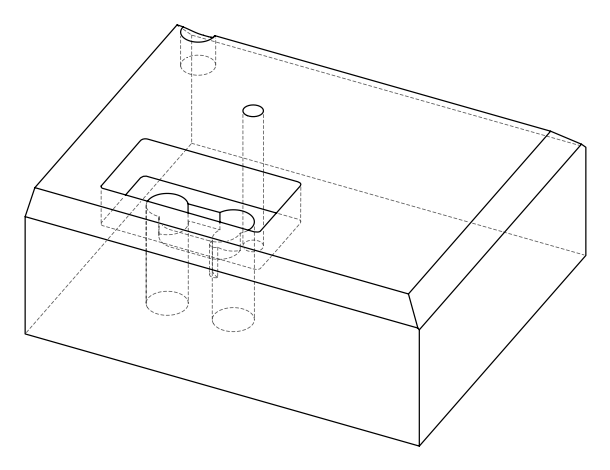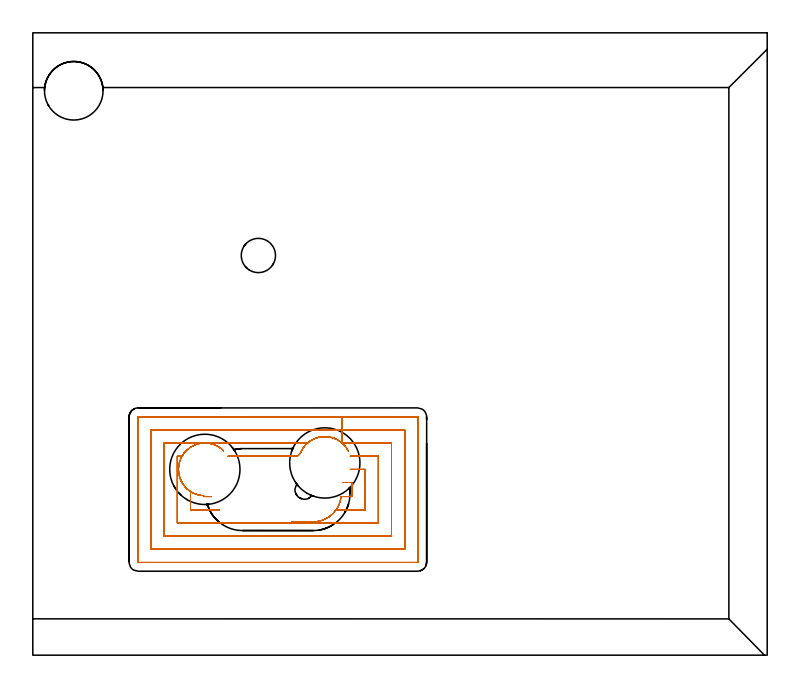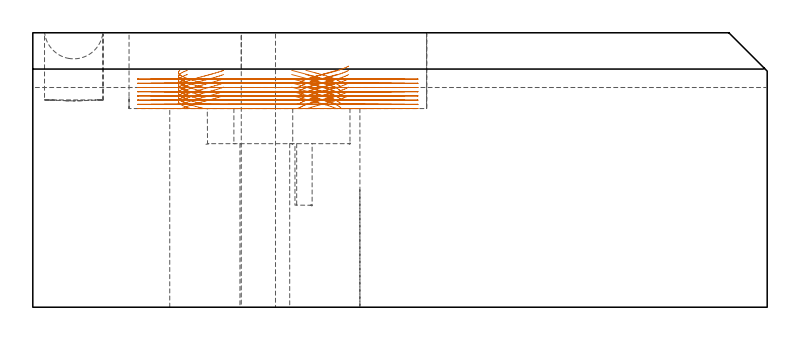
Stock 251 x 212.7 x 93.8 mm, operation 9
(PLAN: 10 operations, 5 tool changes, 79.6 min)
(1 INDEXABLE_INSERT_DRILL_THROUGH_HOLE_FROM_SOLID | STEP1HOLE | NXT0302_019 | 0.29 min | 42414 mm3)
(2 INDEXABLE_INSERT_DRILL_THROUGH_HOLE_FROM_SOLID_1 | STEP1HOLE_1 | NXT0302_019 | 0.29 min | 42413 mm3)
(3 DRILL_THROUGH_HOLE_FROM_SOLID_MATERIAL | STEP1HOLE_2 | UGT0301_512 | 0.4 min | 10068 mm3)
(4 INDEXABLE_INSERT_DRILL_BLIND_HOLE_FROM_SOLID | STEP1POCKET | NXT0302_011 | 0.1 min | 7243 mm3)
(5 AREA_MILL | FG_CHAMFER_SURFACE | UGT0205_001 | 13.78 min | 43384 mm3)
(6 AREA_MILL_1 | FG_CHAMFER_SURFACE_1 | UGT0205_001 | 9.99 min | 19301 mm3)
(7 AREA_MILL_2 | FG_CHAMFER_SURFACE_2 | UGT0205_001 | 8.07 min | 16331 mm3)
(8 MILL_OPEN_POCKET | POCKET_OPEN | UGT0201_107 | Follow Part, ap 6.25, ae 75% | 1.79 min | 31065 mm3)
(9 MILL_RECTANGULAR_POCKET | POCKET_RECTANGULAR_STRAIGHT | NXT0201_008 | Follow Part, ap 1.5, ae 75% | 44.12 min | 102122 mm3)
(10 MILL_SLOT_ROUND_PART | SLOT_PARTIAL_ROUND | NXT0201_008 | Follow Part, ap 1.5, ae 75% | 0.72 min | 298 mm3)
(TOOL NXT0302_019 | Index. Insert Drill 24mm [880-D2400L25-05] | D24 PA176 FL120 Z2)
(TOOL UGT0301_512 | Carbide Drill 11.7 mm | D11.7 PA118 FL94 Z2)
(TOOL NXT0302_011 | Index. Insert Drill 20mm [880-D2000L25-05] | D20 PA176 FL100 Z2)
(TOOL UGT0205_001 | Chamfer Mill 20 x 3 x 45 deg. | D20 FL50 Z2)
(TOOL UGT0201_107 | End Mill 25 mm | D25 FL25 Z2)
(TOOL NXT0201_008 | ENDMILL 6mm [2P460-0600-NA 1630] | D6 FL26 Z6)
(OP 9 MILL_RECTANGULAR_POCKET, part 2 of 2)
G0 X107.921 Y69.564 Z82.411
G1 X107.778 Y69.883 Z82.317 F250.
X107.192 Y70.847 Z82.015
X106.49 Y71.73 Z81.713
X105.683 Y72.518 Z81.411
X104.784 Y73.2 Z81.108
X103.807 Y73.764 Z80.806
X102.767 Y74.201 Z80.504
X101.681 Y74.505 Z80.202
X100.566 Y74.671 Z79.899
X99.438 Y74.697 Z79.597
X98.316 Y74.582 Z79.295
X97.217 Y74.327 Z78.993
X96.158 Y73.937 Z78.69
X95.157 Y73.418 Z78.388
X94.228 Y72.778 Z78.086
X93.907 Y72.5 Z77.972
X44.9 F500.
Y40.7
X122.6
Y72.5
X105.689
Y77.
X40.4
Y36.2
X127.1
Y77.
X105.689
Y81.5
X36.
X35.945 Y81.495
X35.905 Y81.455
X35.9 Y81.4
Y31.8
X35.905 Y31.745
X35.945 Y31.705
X36. Y31.7
X131.5
X131.555 Y31.705
X131.595 Y31.745
X131.6 Y31.8
Y81.4
X131.595 Y81.455
X131.555 Y81.495
X131.5 Y81.5
X105.689
X104.689
G0 X50.25 Y66.277 Z80.972
G1 X50.15 Y65.999 Z80.893 F250.
X49.903 Y64.884 Z80.587
X49.798 Y63.746 Z80.281
X49.838 Y62.604 Z79.975
X50.023 Y61.476 Z79.668
X50.348 Y60.381 Z79.362
X50.513 Y59.99 Z79.249
X50.679 Y59.599 Z79.135
X51.245 Y58.592 Z78.825
X51.935 Y57.667 Z78.516
X52.737 Y56.837 Z78.207
X53.639 Y56.116 Z77.897
X54.626 Y55.516 Z77.588
X55.681 Y55.048 Z77.279
X56.788 Y54.718 Z76.969
X57.206 Y54.643 Z76.855
X57.673 Y54.569 Z76.729
X57.927 Y54.542 Z76.66
X58.4 Y54.519 Z76.533
Y54.2
X60.984
G0 X52.841 Y70.224 Z80.972
G1 X52.459 Y69.891 Z80.837
X51.701 Y69.036 Z80.53
X51.057 Y68.093 Z80.224
X50.537 Y67.075 Z79.918
X50.15 Y65.999 Z79.612
X49.903 Y64.884 Z79.306
X49.798 Y63.746 Z78.999
X49.838 Y62.604 Z78.693
X50.023 Y61.476 Z78.387
X50.348 Y60.381 Z78.081
X50.513 Y59.99 Z77.967
X50.679 Y59.599 Z77.853
X51.229 Y58.617 Z77.552
X51.897 Y57.711 Z77.25
X52.673 Y56.896 Z76.949
X53.544 Y56.184 Z76.647
X53.9 Y55.952 Z76.533
Y49.7 F500.
X63.833
G0 X93.329 Y45.6 Z80.972
G1 X96.31 Y45.594 Z80.174 F250.
X96.749 Y45.629 Z80.055
X97.207 Y45.694 Z79.931
X97.642 Y45.759 Z79.814
X98.559 Y45.986 Z79.56
X98.974 Y46.132 Z79.443
X99.388 Y46.278 Z79.325
X100.39 Y46.752 Z79.028
X101.332 Y47.337 Z78.731
X102.2 Y48.027 Z78.434
X102.983 Y48.812 Z78.137
X103.672 Y49.682 Z77.839
X104.255 Y50.624 Z77.542
X104.727 Y51.628 Z77.245
X105.081 Y52.679 Z76.948
X105.312 Y53.763 Z76.651
X105.358 Y54.2 Z76.533
X109.1 F500.
Y59.
X105.907
G0 X88.471 Y45.6 Z80.972
G1 X95.263 Y45.596 Z79.152 F250.
X95.847 Y45.588 Z78.996
X96.31 Y45.594 Z78.872
X96.749 Y45.629 Z78.754
X97.207 Y45.694 Z78.63
X97.642 Y45.759 Z78.512
X98.559 Y45.986 Z78.259
X98.974 Y46.132 Z78.141
X99.388 Y46.278 Z78.023
X100.316 Y46.711 Z77.749
X101.193 Y47.241 Z77.474
X102.008 Y47.86 Z77.2
X102.754 Y48.563 Z76.925
X103.421 Y49.34 Z76.651
X103.672 Y49.7 Z76.533
X113.6 F500.
Y63.5
X108.521
G0 X65.217 Y69.809 Z80.972
G1 X65.079 Y69.954 Z80.918 F250.
X64.75 Y70.248 Z80.8
X64.431 Y70.529 Z80.686
X63.467 Y71.202 Z80.371
X62.425 Y71.745 Z80.057
X61.321 Y72.148 Z79.742
X60.907 Y72.249 Z79.628
X60.661 Y72.308 Z79.56
X60.412 Y72.354 Z79.492
X59.994 Y72.43 Z79.378
X59.473 Y72.484 Z79.238
X59.049 Y72.495 Z79.124
X58.624 Y72.506 Z79.01
X57.526 Y72.416 Z78.715
X56.446 Y72.193 Z78.419
X55.402 Y71.839 Z78.124
X54.409 Y71.361 Z77.829
X53.481 Y70.764 Z77.533
X52.634 Y70.06 Z77.238
X51.878 Y69.257 Z76.942
X51.227 Y68.368 Z76.647
X51.014 Y68. Z76.533
X49.4 F500.
Y45.2
X118.1
Y68.
X108.501
G0 X103.963 Y73.681 Z80.972
G1 X103.93 Y73.702 Z80.962 F250.
X102.854 Y74.17 Z80.647
X101.726 Y74.496 Z80.333
X100.565 Y74.671 Z80.018
X99.392 Y74.695 Z79.704
X98.225 Y74.566 Z79.389
X97.085 Y74.286 Z79.075
X95.991 Y73.861 Z78.76
X94.962 Y73.297 Z78.446
X94.015 Y72.605 Z78.131
X93.165 Y71.795 Z77.817
X92.893 Y71.469 Z77.703
X92.607 Y71.115 Z77.581
X92.024 Y70.235 Z77.298
X91.81 Y69.833 Z77.176
X91.672 Y69.573 Z77.097
X91.548 Y69.306 Z77.018
X91.443 Y69.085 Z76.953
X91.077 Y68.584 Z76.787
X90.617 Y68.169 Z76.621
X90.338 Y68. Z76.533
X66.736 F500.
G0 X107.933 Y69.569 Z80.972
G1 X107.39 Y70.55 Z80.672 F250.
X106.706 Y71.481 Z80.362
X105.908 Y72.317 Z80.053
X105.01 Y73.044 Z79.743
X104.027 Y73.651 Z79.433
X102.974 Y74.126 Z79.124
X101.869 Y74.463 Z78.814
X100.73 Y74.656 Z78.505
X99.575 Y74.701 Z78.195
X98.424 Y74.599 Z77.885
X97.296 Y74.35 Z77.576
X96.209 Y73.959 Z77.266
X95.18 Y73.432 Z76.957
X94.228 Y72.778 Z76.647
X93.907 Y72.5 Z76.533
X44.9 F500.
Y40.7
X122.6
Y72.5
X105.689
Y77.
X40.4
Y36.2
X127.1
Y77.
X105.689
Y81.5
X36.
X35.945 Y81.495
X35.905 Y81.455
X35.9 Y81.4
Y31.8
X35.905 Y31.745
X35.945 Y31.705
X36. Y31.7
X131.5
X131.555 Y31.705
X131.595 Y31.745
X131.6 Y31.8
Y81.4
X131.595 Y81.455
X131.555 Y81.495
X131.5 Y81.5
X105.689
X104.689
G0 X93.328 Y45.6 Z79.533
G1 X95.847 Y45.588 Z78.858 F250.
X96.331 Y45.598 Z78.728
X96.805 Y45.636 Z78.601
X97.284 Y45.706 Z78.471
X97.718 Y45.774 Z78.354
X98.622 Y46.005 Z78.104
X99.035 Y46.154 Z77.986
X99.448 Y46.302 Z77.868
X100.561 Y46.847 Z77.536
X101.595 Y47.53 Z77.204
X102.534 Y48.339 Z76.872
X103.36 Y49.262 Z76.54
X104.062 Y50.284 Z76.208
X104.627 Y51.387 Z75.876
X105.046 Y52.553 Z75.544
X105.312 Y53.763 Z75.212
X105.358 Y54.2 Z75.094
X109.1 F500.
Y59.
X105.907
G0 X88.471 Y45.6 Z79.533
G1 X95.162 Y45.597 Z77.74 F250.
X95.847 Y45.588 Z77.557
X96.331 Y45.598 Z77.427
X96.805 Y45.636 Z77.3
X97.284 Y45.706 Z77.17
X97.718 Y45.774 Z77.052
X98.622 Y46.005 Z76.802
X99.035 Y46.154 Z76.685
X99.448 Y46.302 Z76.567
X100.362 Y46.736 Z76.296
X101.225 Y47.263 Z76.025
X102.028 Y47.877 Z75.754
X102.763 Y48.572 Z75.483
X103.421 Y49.34 Z75.212
X103.672 Y49.7 Z75.094
X113.6 F500.
Y63.5
X108.521
G0 X50.241 Y66.278 Z79.533
G1 X50.184 Y66.129 Z79.491 F250.
X49.916 Y64.99 Z79.177
X49.798 Y63.826 Z78.864
X49.831 Y62.657 Z78.55
X50.015 Y61.502 Z78.237
X50.348 Y60.38 Z77.923
X50.513 Y59.99 Z77.81
X50.679 Y59.599 Z77.696
X51.245 Y58.592 Z77.387
X51.935 Y57.667 Z77.077
X52.737 Y56.837 Z76.768
X53.639 Y56.116 Z76.458
X54.626 Y55.516 Z76.149
X55.681 Y55.048 Z75.84
X56.788 Y54.718 Z75.53
X57.206 Y54.643 Z75.417
X57.673 Y54.569 Z75.29
X57.927 Y54.542 Z75.221
X58.4 Y54.519 Z75.094
Y54.2
X60.984
G0 X52.832 Y70.228 Z79.533
G1 X52.628 Y70.061 Z79.463
X51.83 Y69.206 Z79.149
X51.15 Y68.254 Z78.836
X50.598 Y67.223 Z78.522
X50.184 Y66.129 Z78.209
X49.916 Y64.99 Z77.896
X49.798 Y63.826 Z77.582
X49.831 Y62.657 Z77.269
X50.015 Y61.502 Z76.955
X50.348 Y60.38 Z76.642
X50.513 Y59.99 Z76.528
X50.679 Y59.599 Z76.414
X51.229 Y58.617 Z76.113
X51.897 Y57.711 Z75.811
X52.673 Y56.896 Z75.51
X53.544 Y56.184 Z75.208
X53.9 Y55.952 Z75.094
Y49.7 F500.
X63.833
G0 X65.215 Y69.815 Z79.533
G1 X64.569 Y70.416 Z79.297 F250.
X63.763 Y71.015 Z79.028
X62.896 Y71.521 Z78.759
X61.979 Y71.927 Z78.49
X61.022 Y72.23 Z78.221
X60.605 Y72.316 Z78.107
X60.189 Y72.401 Z77.993
X59.039 Y72.506 Z77.684
X57.885 Y72.462 Z77.374
X56.746 Y72.271 Z77.065
X55.641 Y71.936 Z76.755
X54.587 Y71.462 Z76.446
X53.603 Y70.857 Z76.137
X52.705 Y70.132 Z75.827
X51.906 Y69.297 Z75.518
X51.221 Y68.367 Z75.208
X51.009 Y68. Z75.094
X49.4 F500.
Y45.2
X118.1
Y68.
X108.501
G0 X103.963 Y73.681 Z79.533
G1 X103.93 Y73.702 Z79.523 F250.
X102.854 Y74.17 Z79.208
X101.726 Y74.496 Z78.894
X100.565 Y74.671 Z78.579
X99.392 Y74.695 Z78.265
X98.225 Y74.566 Z77.95
X97.085 Y74.286 Z77.636
X95.991 Y73.861 Z77.321
X94.962 Y73.297 Z77.007
X94.015 Y72.605 Z76.692
X93.165 Y71.795 Z76.378
X92.893 Y71.469 Z76.264
X92.607 Y71.115 Z76.142
X92.225 Y70.561 Z75.962
X91.739 Y69.719 Z75.702
X91.548 Y69.306 Z75.58
X91.443 Y69.085 Z75.514
X91.077 Y68.584 Z75.348
X90.617 Y68.169 Z75.182
X90.338 Y68. Z75.094
X66.736 F500.
G0 X107.933 Y69.569 Z79.533
G1 X107.39 Y70.55 Z79.233 F250.
X106.706 Y71.481 Z78.923
X105.908 Y72.317 Z78.614
X105.01 Y73.044 Z78.304
X104.027 Y73.651 Z77.995
X102.974 Y74.126 Z77.685
X101.869 Y74.463 Z77.375
X100.73 Y74.656 Z77.066
X99.575 Y74.701 Z76.756
X98.424 Y74.599 Z76.447
X97.296 Y74.35 Z76.137
X96.209 Y73.959 Z75.827
X95.18 Y73.432 Z75.518
X94.228 Y72.778 Z75.208
X93.907 Y72.5 Z75.094
X44.9 F500.
Y40.7
X122.6
Y72.5
X105.689
Y77.
X40.4
Y36.2
X127.1
Y77.
X105.689
Y81.5
X36.
X35.945 Y81.495
X35.905 Y81.455
X35.9 Y81.4
Y31.8
X35.905 Y31.745
X35.945 Y31.705
X36. Y31.7
X131.5
X131.555 Y31.705
X131.595 Y31.745
X131.6 Y31.8
Y81.4
X131.595 Y81.455
X131.555 Y81.495
X131.5 Y81.5
X105.689
X104.689
G0 X50.241 Y66.278 Z78.094
G1 X50.185 Y66.129 Z78.052 F250.
X49.916 Y64.99 Z77.738
X49.798 Y63.826 Z77.425
X49.831 Y62.657 Z77.111
X50.015 Y61.502 Z76.798
X50.348 Y60.38 Z76.484
X50.513 Y59.99 Z76.371
X50.679 Y59.599 Z76.257
X51.245 Y58.592 Z75.947
X51.935 Y57.666 Z75.638
X52.738 Y56.836 Z75.329
X53.641 Y56.115 Z75.019
X54.628 Y55.516 Z74.71
X55.683 Y55.048 Z74.4
X56.79 Y54.718 Z74.091
X57.208 Y54.642 Z73.977
X57.676 Y54.568 Z73.85
X57.927 Y54.542 Z73.782
X58.4 Y54.519 Z73.656
Y54.2
X60.984
G0 X52.832 Y70.229 Z78.094
G1 X52.629 Y70.061 Z78.024
X51.831 Y69.205 Z77.71
X51.15 Y68.254 Z77.397
X50.598 Y67.223 Z77.083
X50.185 Y66.129 Z76.77
X49.916 Y64.99 Z76.457
X49.798 Y63.826 Z76.143
X49.831 Y62.657 Z75.83
X50.015 Y61.502 Z75.516
X50.348 Y60.38 Z75.203
X50.513 Y59.99 Z75.089
X50.679 Y59.599 Z74.975
X51.229 Y58.617 Z74.674
X51.897 Y57.712 Z74.372
X52.673 Y56.896 Z74.071
X53.544 Y56.184 Z73.769
X53.9 Y55.953 Z73.656
Y49.7 F500.
X63.825
G0 X93.328 Y45.6 Z78.094
G1 X95.851 Y45.588 Z77.418 F250.
X96.334 Y45.598 Z77.289
X96.895 Y45.646 Z77.138
X97.373 Y45.719 Z77.008
X97.759 Y45.784 Z76.904
X98.139 Y45.88 Z76.799
X98.564 Y45.988 Z76.681
X99.694 Y46.408 Z76.358
X100.763 Y46.966 Z76.035
X101.754 Y47.653 Z75.712
X102.652 Y48.458 Z75.389
X103.442 Y49.368 Z75.066
X104.113 Y50.37 Z74.742
X104.653 Y51.448 Z74.419
X105.055 Y52.585 Z74.096
X105.312 Y53.763 Z73.773
X105.358 Y54.2 Z73.656
X109.1 F500.
Y59.
X105.907
G0 X88.469 Y45.6 Z78.094
G1 X95.4 Y45.595 Z76.237 F250.
X96.334 Y45.598 Z75.987
X96.895 Y45.646 Z75.836
X97.373 Y45.719 Z75.707
X97.759 Y45.784 Z75.602
X98.139 Y45.88 Z75.497
X98.564 Y45.988 Z75.379
X99.688 Y46.405 Z75.058
X100.751 Y46.958 Z74.737
X101.738 Y47.639 Z74.416
X102.632 Y48.437 Z74.094
X103.421 Y49.34 Z73.773
X103.672 Y49.7 Z73.656
X113.6 F500.
Y63.5
X108.521
G0 X65.209 Y69.807 Z78.094
G1 X64.982 Y70.05 Z78.005 F250.
X64.103 Y70.778 Z77.7
X63.14 Y71.391 Z77.394
X62.107 Y71.877 Z77.088
X61.022 Y72.23 Z76.782
X60.605 Y72.316 Z76.668
X60.189 Y72.401 Z76.554
X59.039 Y72.505 Z76.245
X57.885 Y72.462 Z75.935
X56.746 Y72.271 Z75.626
X55.641 Y71.935 Z75.317
X54.588 Y71.462 Z75.007
X53.604 Y70.857 Z74.698
X52.705 Y70.132 Z74.388
X51.907 Y69.297 Z74.079
X51.222 Y68.367 Z73.769
X51.009 Y68. Z73.656
X49.4 F500.
Y45.2
X118.1
Y68.
X108.501
G0 X103.963 Y73.681 Z78.094
G1 X103.93 Y73.702 Z78.084 F250.
X102.854 Y74.17 Z77.77
X101.726 Y74.496 Z77.455
X100.565 Y74.671 Z77.141
X99.392 Y74.695 Z76.826
X98.225 Y74.566 Z76.512
X97.085 Y74.286 Z76.197
X95.991 Y73.861 Z75.883
X94.962 Y73.297 Z75.568
X94.015 Y72.605 Z75.254
X93.165 Y71.795 Z74.939
X92.893 Y71.469 Z74.825
X92.607 Y71.115 Z74.703
X92.225 Y70.561 Z74.523
X91.739 Y69.719 Z74.263
X91.548 Y69.306 Z74.141
X91.443 Y69.085 Z74.075
X91.077 Y68.584 Z73.909
X90.617 Y68.169 Z73.743
X90.338 Y68. Z73.656
X66.736 F500.
G0 X107.933 Y69.569 Z78.094
G1 X107.39 Y70.55 Z77.794 F250.
X106.706 Y71.481 Z77.484
X105.908 Y72.317 Z77.175
X105.01 Y73.044 Z76.865
X104.027 Y73.651 Z76.556
X102.974 Y74.126 Z76.246
X101.869 Y74.463 Z75.936
X100.73 Y74.656 Z75.627
X99.575 Y74.701 Z75.317
X98.424 Y74.599 Z75.008
X97.296 Y74.35 Z74.698
X96.209 Y73.959 Z74.388
X95.18 Y73.432 Z74.079
X94.228 Y72.778 Z73.769
X93.907 Y72.5 Z73.656
X44.9 F500.
Y40.7
X122.6
Y72.5
X105.689
Y77.
X40.4
Y36.2
X127.1
Y77.
X105.689
Y81.5
X36.
X35.945 Y81.495
X35.905 Y81.455
X35.9 Y81.4
Y31.8
X35.905 Y31.745
X35.945 Y31.705
X36. Y31.7
X131.5
X131.555 Y31.705
X131.595 Y31.745
X131.6 Y31.8
Y81.4
X131.595 Y81.455
X131.555 Y81.495
X131.5 Y81.5
X105.689
X104.689
G0 X50.239 Y66.279 Z76.656
G1 X50.198 Y66.173 Z76.625 F250.
X49.925 Y65.04 Z76.313
X49.8 Y63.881 Z76.
X49.826 Y62.716 Z75.688
X50.002 Y61.564 Z75.376
X50.325 Y60.444 Z75.064
X50.696 Y59.563 Z74.807
X51.264 Y58.564 Z74.5
X51.953 Y57.645 Z74.192
X52.754 Y56.822 Z73.884
X53.653 Y56.107 Z73.576
X54.636 Y55.512 Z73.268
X55.686 Y55.047 Z72.961
X56.787 Y54.719 Z72.653
X57.204 Y54.643 Z72.539
X57.672 Y54.569 Z72.412
X57.927 Y54.542 Z72.344
X58.4 Y54.519 Z72.217
Y54.2
X60.984
G0 X52.832 Y70.229 Z76.656
G1 X52.65 Y70.081 Z76.593
X51.852 Y69.231 Z76.28
X51.17 Y68.286 Z75.968
X50.616 Y67.261 Z75.656
X50.198 Y66.173 Z75.344
X49.925 Y65.04 Z75.031
X49.8 Y63.881 Z74.719
X49.826 Y62.716 Z74.407
X50.002 Y61.564 Z74.094
X50.325 Y60.444 Z73.782
X50.696 Y59.563 Z73.526
X51.245 Y58.592 Z73.227
X51.91 Y57.696 Z72.928
X52.68 Y56.89 Z72.629
X53.544 Y56.184 Z72.33
X53.9 Y55.953 Z72.217
Y49.7 F500.
X63.825
G0 X93.329 Y45.6 Z76.656
G1 X96.077 Y45.582 Z75.919 F250.
X96.93 Y45.646 Z75.69
X97.369 Y45.718 Z75.571
X97.802 Y45.791 Z75.453
X98.923 Y46.104 Z75.141
X99.998 Y46.549 Z74.829
X101.012 Y47.121 Z74.517
X101.949 Y47.811 Z74.206
X102.797 Y48.609 Z73.894
X103.543 Y49.502 Z73.582
X104.175 Y50.48 Z73.27
X104.685 Y51.526 Z72.958
X105.066 Y52.626 Z72.646
X105.311 Y53.763 Z72.334
X105.358 Y54.2 Z72.217
X109.1 F500.
Y59.
X105.907
G0 X88.47 Y45.6 Z76.656
G1 X95.516 Y45.59 Z74.768 F250.
X95.632 Y45.589 Z74.736
X96.077 Y45.582 Z74.617
X96.93 Y45.646 Z74.388
X97.369 Y45.718 Z74.269
X97.802 Y45.791 Z74.151
X98.891 Y46.093 Z73.848
X99.937 Y46.52 Z73.546
X100.926 Y47.067 Z73.243
X101.845 Y47.725 Z72.94
X102.68 Y48.486 Z72.637
X103.42 Y49.34 Z72.334
X103.672 Y49.7 Z72.217
X113.6 F500.
Y63.5
X108.521
G0 X65.215 Y69.813 Z76.656
G1 X65.137 Y69.901 Z76.624 F250.
X64.233 Y70.682 Z76.304
X63.234 Y71.338 Z75.984
X62.157 Y71.857 Z75.663
X61.022 Y72.23 Z75.343
X60.605 Y72.317 Z75.229
X60.189 Y72.401 Z75.115
X59.039 Y72.505 Z74.806
X57.885 Y72.462 Z74.496
X56.746 Y72.27 Z74.187
X55.641 Y71.935 Z73.878
X54.587 Y71.461 Z73.568
X53.604 Y70.857 Z73.259
X52.705 Y70.132 Z72.949
X51.907 Y69.297 Z72.64
X51.222 Y68.367 Z72.33
X51.009 Y68. Z72.217
X49.4 F500.
Y45.2
X118.1
Y68.
X108.501
G0 X103.964 Y73.68 Z76.656
G1 X103.929 Y73.701 Z76.645 F250.
X102.853 Y74.17 Z76.33
X101.725 Y74.495 Z76.016
X100.565 Y74.671 Z75.701
X99.392 Y74.694 Z75.387
X98.225 Y74.565 Z75.072
X97.085 Y74.286 Z74.758
X95.991 Y73.861 Z74.443
X94.962 Y73.297 Z74.129
X94.015 Y72.604 Z73.815
X93.165 Y71.794 Z73.5
X92.893 Y71.469 Z73.386
X92.607 Y71.115 Z73.264
X92.145 Y70.434 Z73.044
X91.739 Y69.719 Z72.824
X91.548 Y69.306 Z72.702
X91.443 Y69.085 Z72.636
X91.05 Y68.554 Z72.459
X90.551 Y68.122 Z72.282
X90.338 Y68. Z72.217
X66.736 F500.
G0 X107.933 Y69.567 Z76.656
G1 X107.39 Y70.55 Z76.355 F250.
X106.705 Y71.481 Z76.045
X105.908 Y72.317 Z75.736
X105.01 Y73.044 Z75.426
X104.027 Y73.65 Z75.116
X102.974 Y74.125 Z74.807
X101.869 Y74.462 Z74.497
X100.73 Y74.655 Z74.188
X99.575 Y74.701 Z73.878
X98.424 Y74.598 Z73.569
X97.296 Y74.349 Z73.259
X96.209 Y73.958 Z72.95
X95.181 Y73.432 Z72.64
X94.228 Y72.778 Z72.33
X93.907 Y72.5 Z72.217
X44.9 F500.
Y40.7
X122.6
Y72.5
X105.688
Y77.
X40.4
Y36.2
X127.1
Y77.
X105.688
Y81.5
X36.
X35.945 Y81.495
X35.905 Y81.455
X35.9 Y81.4
Y31.8
X35.905 Y31.745
X35.945 Y31.705
X36. Y31.7
X131.5
X131.555 Y31.705
X131.595 Y31.745
X131.6 Y31.8
Y81.4
X131.595 Y81.455
X131.555 Y81.495
X131.5 Y81.5
X105.688
X104.688
G0 X50.25 Y66.275 Z75.217
G1 X50.107 Y65.862 Z75.1 F250.
X49.871 Y64.69 Z74.779
X49.792 Y63.498 Z74.459
X49.871 Y62.306 Z74.139
X50.107 Y61.134 Z73.819
X50.237 Y60.731 Z73.705
X50.36 Y60.352 Z73.599
X50.515 Y59.986 Z73.492
X50.681 Y59.595 Z73.378
X50.865 Y59.234 Z73.27
X51.083 Y58.87 Z73.156
X51.302 Y58.506 Z73.042
X51.991 Y57.602 Z72.738
X52.788 Y56.791 Z72.433
X53.681 Y56.087 Z72.128
X54.655 Y55.501 Z71.824
X55.696 Y55.043 Z71.519
X56.786 Y54.719 Z71.214
X57.203 Y54.643 Z71.1
X57.671 Y54.569 Z70.974
X57.927 Y54.542 Z70.905
X58.4 Y54.519 Z70.778
Y54.2
X60.984
G0 X52.835 Y70.224 Z75.217
G1 X52.501 Y69.938 Z75.099
X51.704 Y69.048 Z74.779
X51.032 Y68.06 Z74.459
X50.497 Y66.992 Z74.138
X50.107 Y65.862 Z73.818
X49.871 Y64.69 Z73.498
X49.792 Y63.498 Z73.178
X49.871 Y62.306 Z72.858
X50.107 Y61.134 Z72.537
X50.237 Y60.731 Z72.424
X50.36 Y60.352 Z72.317
X50.515 Y59.986 Z72.21
X50.681 Y59.595 Z72.097
X50.865 Y59.234 Z71.988
X51.083 Y58.87 Z71.874
X51.302 Y58.506 Z71.761
X51.954 Y57.644 Z71.471
X52.705 Y56.866 Z71.181
X53.544 Y56.184 Z70.892
X53.9 Y55.952 Z70.778
Y49.7 F500.
X63.825
G0 X93.328 Y45.6 Z75.217
G1 X95.871 Y45.588 Z74.535 F250.
X96.327 Y45.595 Z74.413
X96.912 Y45.645 Z74.256
X97.369 Y45.718 Z74.132
X97.802 Y45.791 Z74.014
X98.923 Y46.104 Z73.702
X99.998 Y46.549 Z73.39
X101.012 Y47.121 Z73.079
X101.949 Y47.811 Z72.767
X102.797 Y48.609 Z72.455
X103.543 Y49.502 Z72.143
X104.175 Y50.48 Z71.831
X104.685 Y51.526 Z71.519
X105.066 Y52.626 Z71.207
X105.311 Y53.763 Z70.895
X105.358 Y54.2 Z70.778
X109.1 F500.
Y59.
X105.907
G0 X88.47 Y45.6 Z75.217
G1 X95.397 Y45.595 Z73.361 F250.
X96.327 Z73.111
X96.912 Y45.645 Z72.954
X97.369 Y45.718 Z72.83
X97.802 Y45.791 Z72.712
X98.891 Y46.093 Z72.41
X99.937 Y46.52 Z72.107
X100.926 Y47.067 Z71.804
X101.845 Y47.725 Z71.501
X102.68 Y48.486 Z71.198
X103.42 Y49.34 Z70.895
X103.672 Y49.7 Z70.778
X113.6 F500.
Y63.5
X108.521
G0 X65.215 Y69.815 Z75.217
G1 X64.569 Y70.416 Z74.98 F250.
X63.764 Y71.014 Z74.711
X62.897 Y71.52 Z74.442
X61.979 Y71.927 Z74.173
X61.022 Y72.23 Z73.904
X60.605 Y72.316 Z73.79
X60.189 Y72.401 Z73.677
X59.039 Y72.506 Z73.367
X57.885 Y72.462 Z73.058
X56.746 Y72.271 Z72.748
X55.641 Y71.936 Z72.439
X54.587 Y71.462 Z72.129
X53.603 Y70.857 Z71.82
X52.705 Y70.132 Z71.51
X51.906 Y69.297 Z71.201
X51.221 Y68.367 Z70.892
X51.009 Y68. Z70.778
X49.4 F500.
Y45.2
X118.1
Y68.
X108.501
G0 X103.959 Y73.673 Z75.217
G1 X103.779 Y73.776 Z75.161 F250.
X102.711 Y74.22 Z74.851
X101.594 Y74.523 Z74.541
X100.448 Y74.68 Z74.231
X99.291 Y74.689 Z73.921
X98.143 Y74.55 Z73.611
X97.022 Y74.265 Z73.301
X95.946 Y73.839 Z72.991
X94.934 Y73.279 Z72.681
X94.002 Y72.594 Z72.371
X93.165 Y71.794 Z72.061
X92.893 Y71.469 Z71.947
X92.607 Y71.115 Z71.825
X92.145 Y70.434 Z71.605
X91.739 Y69.719 Z71.385
X91.548 Y69.306 Z71.263
X91.443 Y69.085 Z71.197
X91.05 Y68.554 Z71.02
X90.551 Y68.122 Z70.843
X90.338 Y68. Z70.778
X66.736 F500.
G0 X107.925 Y69.564 Z75.217
G1 X107.839 Y69.764 Z75.159 F250.
X107.262 Y70.744 Z74.854
X106.566 Y71.643 Z74.549
X105.762 Y72.448 Z74.244
X104.863 Y73.146 Z73.939
X103.884 Y73.724 Z73.635
X102.84 Y74.175 Z73.33
X101.747 Y74.49 Z73.025
X100.623 Y74.666 Z72.72
X99.486 Y74.698 Z72.415
X98.354 Y74.587 Z72.111
X97.245 Y74.334 Z71.806
X96.176 Y73.944 Z71.501
X95.166 Y73.422 Z71.196
X94.228 Y72.778 Z70.892
X93.907 Y72.5 Z70.778
X44.9 F500.
Y40.7
X122.6
Y72.5
X105.688
Y77.
X40.4
Y36.2
X127.1
Y77.
X105.688
Y81.5
X36.
X35.945 Y81.495
X35.905 Y81.455
X35.9 Y81.4
Y31.8
X35.905 Y31.745
X35.945 Y31.705
X36. Y31.7
X131.5
X131.555 Y31.705
X131.595 Y31.745
X131.6 Y31.8
Y81.4
X131.595 Y81.455
X131.555 Y81.495
X131.5 Y81.5
X105.688
X104.688
G0 X50.246 Y66.279 Z73.778
G1 X50.189 Y66.127 Z73.734 F250.
X49.923 Y65.008 Z73.426
X49.802 Y63.865 Z73.118
X49.828 Y62.716 Z72.81
X50. Y61.579 Z72.502
X50.315 Y60.473 Z72.194
X50.751 Y59.453 Z71.896
X51.323 Y58.476 Z71.593
X52.012 Y57.579 Z71.29
X52.807 Y56.775 Z70.987
X53.697 Y56.077 Z70.684
X54.668 Y55.496 Z70.381
X55.703 Y55.041 Z70.078
X56.788 Y54.719 Z69.775
X57.206 Y54.643 Z69.661
X57.673 Y54.569 Z69.534
X57.927 Y54.542 Z69.466
X58.4 Y54.519 Z69.339
Y54.2
X60.984
G0 X52.84 Y70.227 Z73.778
G1 X52.575 Y70.003 Z73.685
X51.797 Y69.157 Z73.377
X51.133 Y68.218 Z73.069
X50.594 Y67.203 Z72.761
X50.189 Y66.127 Z72.453
X49.923 Y65.008 Z72.144
X49.802 Y63.865 Z71.836
X49.828 Y62.716 Z71.528
X50. Y61.579 Z71.22
X50.315 Y60.473 Z70.912
X50.751 Y59.453 Z70.615
X51.297 Y58.515 Z70.324
X51.95 Y57.65 Z70.034
X52.703 Y56.87 Z69.743
X53.544 Y56.185 Z69.453
X53.9 Y55.954 Z69.339
Y49.7 F500.
X63.825
G0 X93.328 Y45.6 Z73.778
G1 X95.306 Y45.596 Z73.248 F250.
X95.578 Y45.585 Z73.175
X95.851 Y45.588 Z73.102
X96.318 Y45.595 Z72.977
X96.91 Y45.646 Z72.818
X97.371 Y45.718 Z72.692
X97.804 Y45.791 Z72.575
X98.925 Y46.104 Z72.263
X100. Y46.55 Z71.951
X101.013 Y47.122 Z71.639
X101.951 Y47.812 Z71.327
X102.798 Y48.609 Z71.016
X103.543 Y49.503 Z70.704
X104.176 Y50.48 Z70.392
X104.686 Y51.526 Z70.08
X105.066 Y52.626 Z69.768
X105.312 Y53.763 Z69.457
X105.358 Y54.2 Z69.339
X109.1 F500.
Y59.
X105.907
G0 X88.47 Y45.6 Z73.778
G1 X95.306 Y45.596 Z71.946 F250.
X95.578 Y45.585 Z71.873
X95.851 Y45.588 Z71.8
X96.318 Y45.595 Z71.675
X96.91 Y45.646 Z71.516
X97.371 Y45.718 Z71.391
X97.804 Y45.791 Z71.273
X98.893 Y46.093 Z70.97
X99.939 Y46.521 Z70.667
X100.927 Y47.067 Z70.365
X101.846 Y47.726 Z70.062
X102.68 Y48.487 Z69.759
X103.421 Y49.34 Z69.457
X103.672 Y49.7 Z69.339
X113.6 F500.
Y63.5
X108.521
G0 X65.221 Y69.812 Z73.778
G1 X64.468 Y70.499 Z73.505 F250.
X63.598 Y71.121 Z73.218
X62.661 Y71.636 Z72.932
X61.67 Y72.037 Z72.645
X60.639 Y72.319 Z72.359
X59.675 Y72.466 Z72.097
X59.251 Y72.488 Z71.984
X58.827 Y72.508 Z71.87
X57.701 Y72.44 Z71.568
X56.593 Y72.231 Z71.266
X55.52 Y71.886 Z70.963
X54.498 Y71.409 Z70.661
X53.543 Y70.809 Z70.359
X52.671 Y70.094 Z70.057
X51.895 Y69.276 Z69.755
X51.227 Y68.368 Z69.453
X51.014 Y68. Z69.339
X49.4 F500.
Y45.2
X118.1
Y68.
X108.501
G0 X103.957 Y73.671 Z73.778
G1 X103.699 Y73.816 Z73.698 F250.
X102.635 Y74.246 Z73.391
X101.524 Y74.537 Z73.083
X100.386 Y74.685 Z72.776
X99.238 Y74.687 Z72.468
X98.099 Y74.543 Z72.16
X96.987 Y74.255 Z71.853
X95.922 Y73.828 Z71.545
X94.919 Y73.27 Z71.238
X93.995 Y72.588 Z70.93
X93.165 Y71.795 Z70.622
X92.893 Y71.469 Z70.509
X92.607 Y71.115 Z70.387
X92.225 Y70.561 Z70.206
X91.739 Y69.719 Z69.946
X91.548 Y69.306 Z69.824
X91.443 Y69.085 Z69.758
X91.077 Y68.584 Z69.592
X90.617 Y68.169 Z69.426
X90.338 Y68. Z69.339
X66.736 F500.
G0 X107.921 Y69.564 Z73.778
G1 X107.778 Y69.883 Z73.684 F250.
X107.192 Y70.847 Z73.382
X106.49 Y71.73 Z73.08
X105.683 Y72.518 Z72.777
X104.784 Y73.2 Z72.475
X103.807 Y73.764 Z72.173
X102.767 Y74.201 Z71.871
X101.681 Y74.505 Z71.568
X100.565 Y74.671 Z71.266
X99.438 Y74.697 Z70.964
X98.316 Y74.582 Z70.662
X97.217 Y74.327 Z70.359
X96.158 Y73.937 Z70.057
X95.157 Y73.418 Z69.755
X94.228 Y72.778 Z69.453
X93.907 Y72.5 Z69.339
X44.9 F500.
Y40.7
X122.6
Y72.5
X105.689
Y77.
X40.4
Y36.2
X127.1
Y77.
X105.689
Y81.5
X36.
X35.945 Y81.495
X35.905 Y81.455
X35.9 Y81.4
Y31.8
X35.905 Y31.745
X35.945 Y31.705
X36. Y31.7
X131.5
X131.555 Y31.705
X131.595 Y31.745
X131.6 Y31.8
Y81.4
X131.595 Y81.455
X131.555 Y81.495
X131.5 Y81.5
X105.689
X104.689
G0 X93.329 Y45.6 Z72.339
G1 X96.065 Y45.593 Z71.606 F250.
X96.532 Y45.61 Z71.48
X96.672 Y45.622 Z71.443
X97.135 Y45.684 Z71.318
X97.569 Y45.746 Z71.2
X98.427 Y45.948 Z70.964
X99.263 Y46.229 Z70.728
X99.665 Y46.406 Z70.61
X100.067 Y46.583 Z70.492
X101.068 Y47.158 Z70.183
X101.993 Y47.848 Z69.874
X102.83 Y48.643 Z69.564
X103.565 Y49.533 Z69.255
X104.189 Y50.504 Z68.946
X104.693 Y51.543 Z68.636
X105.069 Y52.635 Z68.327
X105.312 Y53.763 Z68.018
X105.358 Y54.2 Z67.9
X109.1 F500.
Y59.
X105.907
G0 X88.47 Y45.6 Z72.339
G1 X95.225 Y45.596 Z70.529 F250.
X95.848 Y45.588 Z70.362
X96.065 Y45.593 Z70.304
X96.532 Y45.61 Z70.179
X96.672 Y45.622 Z70.141
X97.135 Y45.684 Z70.016
X97.569 Y45.746 Z69.898
X98.427 Y45.948 Z69.662
X99.263 Y46.229 Z69.426
X99.665 Y46.406 Z69.308
X100.067 Y46.583 Z69.19
X101.017 Y47.125 Z68.897
X101.901 Y47.771 Z68.604
X102.705 Y48.512 Z68.311
X103.421 Y49.34 Z68.018
X103.672 Y49.7 Z67.9
X113.6 F500.
Y63.5
X108.521
G0 X50.25 Y66.278 Z72.339
G1 X50.153 Y66.007 Z72.262 F250.
X49.904 Y64.89 Z71.955
X49.798 Y63.751 Z71.649
X49.838 Y62.607 Z71.342
X50.022 Y61.478 Z71.035
X50.348 Y60.381 Z70.729
X50.513 Y59.99 Z70.615
X50.679 Y59.599 Z70.501
X51.246 Y58.593 Z70.192
X51.936 Y57.667 Z69.882
X52.738 Y56.838 Z69.573
X53.64 Y56.117 Z69.264
X54.627 Y55.518 Z68.955
X55.681 Y55.049 Z68.645
X56.788 Y54.719 Z68.336
X57.206 Y54.643 Z68.222
X57.673 Y54.569 Z68.095
X57.927 Y54.542 Z68.027
X58.4 Y54.519 Z67.9
Y54.2
X60.984
G0 X52.842 Y70.225 Z72.339
G1 X52.47 Y69.901 Z72.207
X51.709 Y69.046 Z71.9
X51.063 Y68.102 Z71.593
X50.541 Y67.083 Z71.287
X50.153 Y66.007 Z70.98
X49.904 Y64.89 Z70.674
X49.798 Y63.751 Z70.367
X49.838 Y62.607 Z70.06
X50.022 Y61.478 Z69.754
X50.348 Y60.381 Z69.447
X50.513 Y59.99 Z69.333
X50.679 Y59.599 Z69.219
X51.23 Y58.618 Z68.918
X51.898 Y57.712 Z68.617
X52.673 Y56.898 Z68.315
X53.544 Y56.185 Z68.014
X53.9 Y55.954 Z67.9
Y49.7 F500.
X63.825
G0 X65.217 Y69.809 Z72.339
G1 X65.034 Y70. Z72.268 F250.
X64.273 Y70.652 Z72.
X63.444 Y71.215 Z71.731
X62.559 Y71.684 Z71.463
X61.627 Y72.052 Z71.194
X60.659 Y72.314 Z70.926
X60.24 Y72.383 Z70.812
X59.821 Y72.451 Z70.698
X59.497 Y72.482 Z70.611
X59.073 Y72.495 Z70.497
X58.648 Y72.507 Z70.383
X57.546 Y72.419 Z70.087
X56.463 Y72.197 Z69.791
X55.416 Y71.844 Z69.495
X54.419 Y71.366 Z69.198
X53.489 Y70.77 Z68.902
X52.638 Y70.064 Z68.606
X51.881 Y69.259 Z68.31
X51.227 Y68.368 Z68.014
X51.014 Y68. Z67.9
X49.4 F500.
Y45.2
X118.1
Y68.
X108.497
G0 X103.964 Y73.683 Z72.339
G1 X103.952 Y73.69 Z72.335 F250.
X102.875 Y74.163 Z72.02
X101.746 Y74.491 Z71.705
X100.583 Y74.67 Z71.39
X99.407 Y74.696 Z71.074
X98.238 Y74.568 Z70.759
X97.095 Y74.29 Z70.444
X95.998 Y73.864 Z70.129
X94.966 Y73.3 Z69.814
X94.017 Y72.606 Z69.499
X93.165 Y71.795 Z69.183
X92.893 Y71.469 Z69.07
X92.607 Y71.115 Z68.948
X92.145 Y70.434 Z68.727
X91.739 Y69.719 Z68.507
X91.548 Y69.306 Z68.385
X91.443 Y69.085 Z68.319
X91.05 Y68.554 Z68.143
X90.551 Y68.122 Z67.966
X90.338 Y68. Z67.9
X66.736 F500.
G0 X107.918 Y69.562 Z72.339
G1 X107.7 Y70.024 Z72.202 F250.
X107.138 Y70.92 Z71.919
X106.476 Y71.745 Z71.635
X106.176 Y72.045 Z71.522
X105.877 Y72.346 Z71.408
X104.979 Y73.067 Z71.099
X103.996 Y73.667 Z70.791
X102.945 Y74.137 Z70.482
X101.842 Y74.469 Z70.174
X100.706 Y74.658 Z69.865
X99.555 Y74.701 Z69.556
X98.409 Y74.597 Z69.248
X97.285 Y74.347 Z68.939
X96.202 Y73.956 Z68.631
X95.177 Y73.43 Z68.322
X94.228 Y72.778 Z68.014
X93.907 Y72.5 Z67.9
X44.9 F500.
Y40.7
X122.6
Y72.5
X105.689
Y77.
X40.4
Y36.2
X127.1
Y77.
X105.689
Y81.5
X36.
X35.945 Y81.495
X35.905 Y81.455
X35.9 Y81.4
Y31.8
X35.905 Y31.745
X35.945 Y31.705
X36. Y31.7
X131.5
X131.555 Y31.705
X131.595 Y31.745
X131.6 Y31.8
Y81.4
X131.595 Y81.455
X131.555 Y81.495
X131.5 Y81.5
X105.689
X104.689
G0 Z103.8
M5
M2
